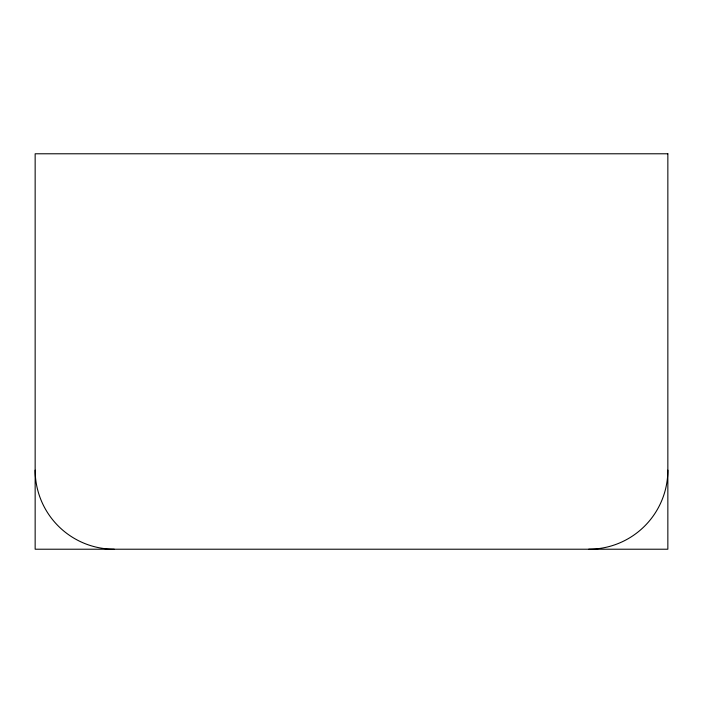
<?xml version="1.0" encoding="UTF-8"?>
<svg xmlns="http://www.w3.org/2000/svg" width="703" height="703" viewBox="0 0 703 703"><rect width="100%" height="100%" fill="white"/><g stroke="black" fill="none" stroke-linecap="round" stroke-linejoin="round"><path stroke-width="1.05" d="M667.85 470.131A79.088 79.088 0 0 1 588.763 549.219M114.237 549.219A79.088 79.088 0 0 1 35.15 470.131M667.85 153.781L35.15 153.781L35.15 549.219L667.85 549.219L667.85 153.781"/></g></svg>
